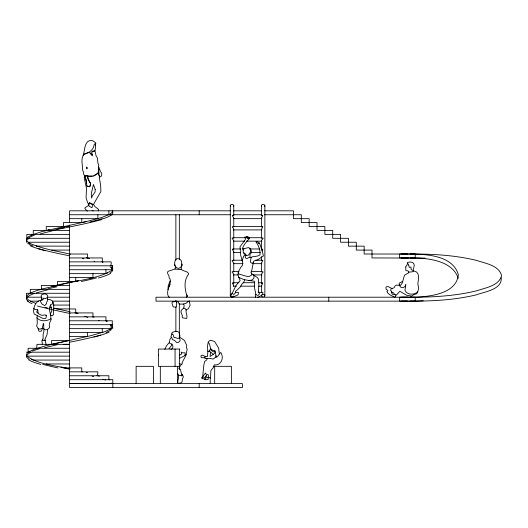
<?xml version="1.0" encoding="UTF-8"?>
<svg xmlns="http://www.w3.org/2000/svg" width="528" height="528" viewBox="0 0 528 528"><rect width="100%" height="100%" fill="white"/><g stroke="black" fill="none" stroke-linecap="round" stroke-linejoin="round"><path stroke-width="0.79" d="M108.893 214.744L108.893 210.817M233.759 283.285L233.746 274.23L232.03 271.946L233.158 271.465L238.986 271.465M261.406 226.981L261.406 218.123C262.244 216.361 263.98 214.342 261.413 215.615M261.406 238.234L261.406 229.376C262.126 227.608 264.066 225.779 261.433 226.769M261.69 251.011C263.307 250.325 262.852 248.021 261.406 249.447L261.419 240.471L263.135 238.187L261.499 237.897M261.406 271.993L261.406 263.142C262.066 261.287 264.231 259.637 261.446 260.502M261.406 283.285L261.419 274.23L263.135 271.946L261.512 271.63M261.406 292.604L261.406 285.648C262.442 283.859 263.71 281.728 261.406 283.206M181.124 266.805L178.794 268.455C175.085 268.29 173.923 263.809 175.065 260.845A3.056 3.056 0 0 1 177.21 258.694L179.375 258.859C183.559 261.155 180.886 265.676 181.19 269.201C183.124 271.544 186.991 270.772 188.516 273.398L188.575 274.204C183.467 280.764 184.846 288.875 186.912 296.122L186.285 297.29M233.759 226.981L233.759 218.123C233.086 216.83 231.086 214.084 233.759 215.688M261.908 226.453L233.251 226.453C230.432 226.69 234.887 228.571 233.501 229.852M240.623 248.959L233.191 248.959L233.759 249.447L233.752 240.511L232.03 238.187L233.224 237.706L261.908 237.706M233.251 248.959C230.439 249.17 234.934 251.176 233.501 252.358M233.759 271.993L233.752 263.017L232.03 260.693L233.191 260.212L242.26 260.212M233.759 274.428L233.501 274.864M394.7 294.446L393.195 294.802L391.948 293.746L391.459 291.086L390.614 290.651L390.925 289.014L394.185 287.661L394.911 286.09L396.304 285.133L399.128 285.344L399.221 283.166L402.712 281.411L404.422 275.279L408.626 272.831L408.791 272.125L408.019 270.851L406.006 270.673L405.676 269.927L405.953 267.887L405.339 267.049L406.52 265.881L407.543 263.518L407.279 262.838L407.583 262.376L410.428 262L412.738 262.528C416.183 264.957 412.421 268.897 413.358 271.088L414.632 271.168C420.288 272.527 418.282 279.781 417.826 283.972L418.73 288.242L417.496 292.611L416.777 293.726L413.747 294.703L411.602 296.056L406.474 295.178L399.854 291.265L396.416 295.053L394.7 294.446L393.261 292.618L392.515 292.882L391.809 291.971M41.758 298.412L41.408 298.544L41.633 299.957L40.187 301.092L42.095 304.141L44.755 305.606L46.596 303.587L46.675 302.042L47.461 300.901L47.692 295.819L46.959 294.73L45.065 293.832L42.082 294.439L41.441 295.172L41.059 296.3L42.695 300.234L43.666 298.089L45.54 298.584L47.388 297.515L47.606 298.168M169.627 297.436L168.425 296.505C165.429 290.459 171.692 285.087 170.029 278.857L169.184 277.913L168.874 275.583L167.798 273.953L167.561 272.62L168.01 271.326L175.091 268.996L180.081 269.656L181.19 269.201M179.593 358.248L184.483 355.813L185.011 355.232L185.123 352.856L182.299 352.823L181.196 352.044L181.52 354.156L179.223 355.258M86.526 183.454L86.117 179.566L84.559 175.89L84.229 177.929L86.526 188.324L86.071 197.65L87.707 203.009L88.598 203.656L89.753 202.805L90.288 203.584L93.106 204.402M243.21 250.107L242.735 247.619C244.325 243.85 247.203 241.23 249.592 238.154L249.13 237.844L248.101 238.887L248.569 237.032L248.134 236.96L247.441 238.227L247.546 236.544L246.972 236.854L246.589 236.432L246.028 237.917L244.985 236.597L245.368 239.587L240.035 246.701L240.709 255.42L242.702 262.093L242.246 265.782L241.289 266.587C239.567 269.735 236.564 273.405 238.702 277.174C243.157 280.117 249.077 280.487 254.278 281.2L254.701 281.761L254.443 287.364L255.895 294.492L257.618 295.495L258.832 294.862L259.466 293.581L258.245 292.037L258.911 285.252L258.298 278.744L257.044 277.332L252.496 274.303L250.952 272.507L251.942 269.716L253.565 261.202L257.816 259.769L263.373 255.935L262.304 250.939L259.347 242.735L258.885 242.774L258.812 243.56L257.756 242.009L257.195 242.207L256.826 241.547L256.575 241.996L255.955 241.85C258.799 245.612 260.363 250.213 260.007 254.938L257.459 256.08L252.166 256.806L251.097 257.671L248.919 257.532L247.038 258.482L245.962 258.271L245.157 257.024L245.639 255.526L248.332 255.235L250.615 251.962L250.094 248.378L248.371 247.579L243.817 248.794L243.21 250.107L243.217 252.371L245.639 255.526M233.759 218.163L233.501 218.599M233.759 240.669L233.501 241.105M233.752 263.215L233.501 263.611M41.263 300.062C36.861 300.623 34.729 304.425 33.838 308.352L33.587 311.692L34.254 314.061L42.973 318.443L45.573 318.41L45.989 317.981L46.372 316.028L45.896 315.757L46.484 315.322L44.722 314.932L41.831 315.374L38.894 313.936L36.623 312.035L37.712 309.778L38.174 312.952M112.801 210.817L112.068 212.507L109.897 214.196L101.6 217.569L87.575 221.285L41.375 231.746L31.502 235.112L28.413 236.808L26.842 238.306L26.842 234.379L69.597 234.379M208.177 342.388L209.068 340.989L210.797 340.256L214.652 341.537L218.599 348.071L219.351 354.011C215.147 360.829 216.289 354.413 214.949 350.849L212.434 350.183L210.745 348.751L209.207 343.378L208.177 342.388L207.504 346.084L207.847 352.123L207.379 356.611L205.148 356.433L202.29 355.133L201.109 355.562L200.99 356.314L201.241 357.614L204.93 357.799L204.956 358.512L210.025 358.472L213.101 359.033L216.044 356.961M167.93 289.628L168.32 285.536L170.108 280.975M210.494 352.592L210.778 352.169L213.253 354.361L210.085 356.519L210.494 352.592L209.576 350.618L210.474 348.869L211.464 350.506L213.332 351.8L214.163 351.727L214.949 350.849M177.58 373.626L178.616 374.636L178.616 375.514L181.196 375.514L181.401 375.969L182.305 375.322L181.625 374.306L180.358 369.316L178.794 368.419L181.401 364.247L182.219 363.99L182.186 362.465L185.863 355.615L187.189 349.127L186.437 347.78L186.76 345.431L184.404 340.441L179.632 337.062L179.956 336.039L179.098 332.402L177.863 331.65L175.613 331.274L172.874 332.132L171.844 332.858L171.917 334L170.914 336.607L171.673 337.293L172.392 339.616L174.577 340.369L176.768 342.665L177.923 342.58L179.56 341.557L180.14 340.421L179.896 338.877L179.144 338.158L177.289 338.349L175.131 337.465L174.161 337.788L173.052 334.633L171.917 334M42.365 344.632L41.917 340.586L43.111 338.758L43.138 334.013L43.91 331.61L43.685 323.756L43.27 323.591L41.983 330.007L41.342 331.023L39.772 331.419L38.676 330.865L38.135 328.528L36.623 325.934C38.168 322.516 36.412 319.051 37.27 315.605M91.879 152.038L92.083 155.885L90.532 153.061M98.551 170.663L98.426 172.979L93.72 175.93M189.11 300.722L190.139 305.118L188.252 308.821L186.397 309.606C185.011 312.371 188.027 315.506 186.628 318.457L182.543 317.843L182.107 317.057L182.437 315.863L181.058 312.404L181.038 311.091L181.645 310.022L183.902 307.732L184.133 304.953L183.15 304.062L179.289 304.128L177.85 301.349M175.091 268.996L175.507 266.528M47.5 299.191L48.239 299.607L49.777 299.416L51.995 300.63L52.688 301.673L52.615 303.857L50.945 304.478C47.5 308.708 51.256 313.619 50.807 318.206L51.249 319.453L49.744 322.535L49.262 324.964L49.553 327.631L47.593 329.492L47.084 334.521L44.873 339.497L46.075 344.381M413.358 271.088L412.117 271.861L408.791 272.125M98.347 167.132L98.835 165.053C96.631 162.347 98.802 158.44 96.136 156.004L94.868 150.526M207.227 358.321L206.851 359.786L204.646 361.548L203.874 364.749L202.785 375.54L203.346 375.692L205.544 372.973L205.517 373.804L208.342 374.84L208.283 379.177L207.57 379.639L205.399 379.672L204.613 379.388L205.234 378.312L205.636 379.196L205.148 379.579M171.329 337.333L169.976 339.24L169.363 342.368L169.732 343.352L171.871 344.078L171.481 345.583L169 348.605M402.712 281.411L401.881 283.82L399.769 285.859C401.155 289.232 405.379 287.595 405.834 284.559L404.95 290.242C406.837 295.126 414.19 295.218 417.556 291.898M98.96 169.422L98.551 170.65M242.088 260.938L243.474 256.687L244.055 255.724L245.507 255.235M169.475 285.978L170.049 284.321M83.206 155.272C80.731 159.878 82.724 164.875 82.553 169.627L83.576 172.861L83.457 173.923L84.724 175.844L86.031 176.009L87.747 175.435L88.361 176.134L92.209 176.213M93.476 204.402L100.881 191.512L100.676 185.704L99.244 177.157L99.535 176.623M98.182 210.943L98.67 209.517L95.033 206.653L93.515 204.362L93.106 204.362L91.879 207.676L89.021 206.158L88.816 203.584L89.918 202.765L90.453 203.498M42.781 339.154L42.438 340.619L45.144 340.461L45.137 339.966M205.148 356.433L204.93 357.799M88.895 204.197L88.486 205.504L84.968 207.834L84.889 208.494L87.259 211.193M179.144 338.158L179.632 337.062M164.809 349.404L166.571 345.708L169.363 342.368M202.462 378.741L202.772 378.088L201.934 377.428L201.887 378.55L204.593 378.985M50.351 314.2L51.843 310.9L50.596 305.019M235.607 292.439L234.432 294.07L233.396 294.32L232.129 293.462L231.125 293.898L231.04 296.465L231.653 296.987L232.954 296.987L237.481 295.185L238.319 294.188L238.392 292.373L235.607 292.439L235.389 291.621L240.227 287.08L241.791 284.216L243.335 282.751L244.649 280.315L244.576 279.543M232.129 293.462L236.082 285.404L240.141 280.5L238.702 277.174M95.522 145.121L95.812 142.916L92.987 140.831C84.229 138.633 85.12 149.939 83.167 155.311L83.945 154.249C89.199 153.034 93.76 149.734 94.294 144.104L95.357 143.939C95.251 146.137 95.938 148.051 95.113 149.747L94.703 150.85L92.288 151.298L91.839 152.038M251.183 257.605L250.331 261.34L250.78 262.687L252.278 263.281L253.447 262.475M112.358 265.795C110.312 272.897 114.121 269.32 112.16 266.845M201.934 377.428L203.346 375.692M188.186 301.448L186.252 303.217L183.15 304.062M186.166 354.354L185.011 355.232M395.894 295.007L395.406 296.828L394.693 297.125C392.007 295.99 388.153 294.472 386.872 291.568L387.941 290.618L386.1 289.179L385.856 287.522L386.588 286.638L388.509 286.737L392.231 288.671M27.232 237.811C24.915 240.233 28.215 242.583 30.327 243.56C43.052 249.091 56.965 251.051 70.396 254.186M213.206 354.618L215.272 352.295L215.068 351.866M168.188 286.968L169.759 285.16M111.969 270.217C98.736 278.777 77.081 280.335 60.647 284.731C54.404 286.796 7.517 293.555 35.548 303.29M97.858 173.349L98.551 170.201L98.875 174.907M178.642 375.309L178.279 375.599C179.461 378.127 177.032 380.78 177.969 383.321L180.246 383.117L182.002 382.054L182.417 379.084L183.348 376.88L182.371 374.273L181.889 374.286M111.052 324.707L111.052 328.634L104.92 331.643L90.889 335.689L67.287 340.903M97.324 173.639L93.925 175.93L89.232 176.293M42.174 328.37L39.745 329.228L38.135 328.528M92.083 210.494L93.152 210.943M255.895 294.492L255.275 294.862L255.552 297.37M64.984 341.392L45.599 345.814L33.389 349.529L27.337 352.902L26.413 354.592L27.067 356.426M109.514 329.617C114.451 328.02 111.573 323.796 112.358 320.78L69.597 320.78M257.327 297.647L262.053 295.132L263.01 292.888L262.522 292.215L260.146 292.677L258.245 292.037M29.687 351.212L28.109 352.229L28.149 348.269L69.597 348.269M174.695 264.231L174.306 264.442L174.768 265.927L175.111 265.848M233.501 286.117C234.808 284.671 230.472 283.001 233.224 282.718L238.986 282.718M51.011 318.787C46.596 321.229 40.603 321.961 36.887 317.856M107.699 272.917L105.943 273.649L69.597 273.649M31.495 235.118L33.257 234.379L33.257 230.452L69.597 230.452M209.576 350.618L209.596 351.133L208.56 351.569L207.801 351.034M83.906 154.288L88.242 152.526L90.532 153.1L91.271 154.612M47.593 329.492L45.197 329.881L43.685 328.634M36.208 348.513L36.67 348.361M102.947 332.33L102.577 332.449M36.716 348.341L36.953 344.342L69.597 344.342L63.888 344.342M102.439 332.495L69.597 332.561M97.832 218.684L97.891 214.744M41.527 289.298L41.309 285.43L69.597 285.43M41.587 289.285L42.194 289.113M92.954 273.649L92.954 277.576L92.222 277.761M92.037 277.807L90.724 278.131M48.477 229.898L46.246 230.452L46.246 226.525L69.597 226.525M48.662 229.852L49.236 229.713M90.532 278.177L89.965 278.315M52.18 344.216L57.611 342.989M86.13 221.615L85.595 221.74M53.071 286.414L53.876 286.229M85.325 221.8L83.972 222.103M54.14 286.169L55.229 285.925M83.701 222.169L82.876 222.354M55.499 285.859L56.602 285.615M82.322 222.473L63.452 222.598L63.452 226.525M56.879 285.556L57.427 285.43L57.427 281.503L75.748 281.503L75.748 277.576M58.172 342.87L60.984 342.256M61.169 227.014L61.736 226.895M77.603 281.107L78.025 281.015M62.449 226.736L63.169 226.585M76.177 281.411L76.89 281.259M61.552 342.131L62.119 342.005M62.687 341.887L63.835 341.642M64.838 341.431L66.422 341.088M66.132 341.147L68.006 340.751M248.932 280.526L252.074 280.018L253.856 278.302L254.074 275.477M181.414 265.723L182.153 265.637L182.239 264.211L181.863 264.211M50.833 315.473L52.444 315.764L53.625 314.233C53.077 310.418 54.344 306.649 53.493 302.881L52.688 301.673M423.265 300.775L415.193 301.138L155.998 301.138L155.998 297.211L415.193 297.211C435.838 297.106 456.641 295.68 476.751 290.77C485.423 287.747 498.894 285.985 501.593 275.616C498.894 265.247 485.423 263.485 476.751 260.456C456.641 255.545 435.838 254.126 415.193 254.014L364.142 254.014L364.142 246.16L348.434 246.16L348.434 238.306L332.719 238.306L332.719 230.452L317.011 230.452L317.011 222.598L301.303 222.598L301.303 214.744L264.64 214.744M37.712 309.778L34.901 309.533L33.838 308.352M170.96 349.199L171.607 349.173A3.241 3.241 0 0 0 172.544 345.088L171.871 344.078M400.429 301.138L408.553 301.112M92.261 151.298L94.05 151.298L94.862 150.506M230.34 210.817L69.597 210.817L69.597 222.598M233.369 210.817L261.485 210.817M264.64 210.817L293.449 210.817L293.449 218.671L309.157 218.671L309.157 226.525L324.865 226.525L324.865 234.379L340.58 234.379L340.58 242.233L356.288 242.233L356.288 250.087L371.996 250.087L371.996 257.941L425.04 258.086M69.597 214.744L230.34 214.744M233.369 214.744L261.485 214.744M69.597 218.671L97.891 218.671M233.251 218.651L261.908 218.651M233.251 229.904L261.908 229.904M26.413 238.306L69.597 238.306M233.251 241.157L244.715 241.157M246.352 241.157L261.908 241.157M69.597 242.233L28.149 242.233L29.693 243.217M69.597 246.16L36.716 246.081M242.26 248.959L243.896 248.959M249.625 248.959L259.453 248.959M51.652 250.087L69.597 250.087M233.251 252.41L240.623 252.41M251.262 252.41L260.271 252.41M69.597 254.014L87.542 254.014L87.542 257.941M69.597 257.941L102.247 257.941L102.439 261.928M255.361 260.212L261.908 260.212M69.597 261.868L111.052 261.868C111.738 263.492 110.246 265.861 111.091 265.828M233.251 263.663L243.078 263.663M252.905 263.663L261.908 263.663M69.597 265.795L112.787 265.795M69.597 269.722L112.358 269.722M251.262 271.465L261.908 271.465M233.251 274.916L238.168 274.916M252.905 274.916L261.908 274.916M69.597 277.576L92.954 277.576M243.078 282.718L254.542 282.718M258.634 282.718L261.908 282.718M233.251 286.169L236.524 286.169M240.623 286.169L254.542 286.169M258.634 286.169L261.908 286.169M69.597 289.357L30.307 289.357L30.307 293.284M69.597 293.284L26.4 293.284L26.4 297.211L41.884 297.211M47.593 297.211L69.597 297.211M30.307 301.138L38.491 301.138M52.411 301.138L69.597 301.138M401.247 301.138L407.418 301.132M53.434 305.065L69.597 305.065M69.597 312.919L92.954 312.919L92.954 316.846L92.222 316.668M69.597 316.846L105.943 316.846L105.943 320.78L107.177 321.281M69.597 324.707L112.787 324.707M69.597 328.634L111.052 328.634M69.597 336.488L87.542 336.488L87.542 332.561M69.597 340.415L51.652 340.415L51.652 344.342M26.413 352.196L69.597 352.196M69.597 356.123L26.842 356.123C38.861 364.855 55.097 365.112 69.069 369.105M69.597 360.05L33.257 360.05L31.502 359.311M69.597 363.977L46.246 363.977L47.164 364.208M213.2 366.333L231.376 366.333L231.376 383.612M63.452 367.904L81.767 367.904L81.767 371.831L82.322 371.956M69.597 371.831L97.891 371.831L97.614 375.679M69.597 375.758L108.893 375.758L108.893 379.685M69.597 379.685L112.801 379.685L112.801 387.539M400.429 254.014L408.553 254.047M400.429 257.941L408.553 257.948L401.247 257.941M407.418 254.041L401.247 254.014M233.224 226.453L233.726 226.769M233.224 237.706L233.666 237.897M233.224 260.212L233.739 260.561M233.224 271.465L233.666 271.656M233.224 282.718L233.759 283.246M243.863 253.117L244.477 253.13L245.923 254.582L245.956 255.499M181.401 364.247L179.084 363.541M93.106 204.362L91.146 203.907M412.738 270.382L411.114 269.485L410.969 267.049L409.141 267.32L408.956 265.729L408.362 265.386L408.606 264.455L407.543 263.518M89.225 176.299C85.635 174.689 88.955 181.606 90.248 182.721L90.532 183.863L89.76 186.721L87.463 186.239L86.44 185.46M183.579 308.114L185.387 308.794L186.054 310.134M70.138 311.731L54.556 308.352M74.897 312.741L77.174 313.229M62.878 367.778L62.027 367.594M76.468 313.078L78.032 313.414M56.872 308.873L75.748 308.992L75.748 312.919M56.602 308.814L55.499 308.563M55.229 308.504L53.605 308.134M86.882 257.789L87.219 257.862M86.625 257.73L89.503 258.403M50.18 307.342L51.619 307.679M49.236 364.709L48.662 364.577M48.477 364.531L47.348 364.254M92.717 316.793L94.043 317.13M97.007 375.514L99.389 376.187M101.963 261.782L103 262.119L102.577 261.974M36.67 246.068L36.254 245.929M106.102 320.839L106.927 321.176M108.649 379.566L109.303 379.903M261.591 218.559L261.406 218.163M261.591 229.812L261.406 229.376M261.591 241.065L261.406 240.669M261.591 263.571L261.406 263.215M261.591 274.824L261.406 274.428M261.591 286.077L261.406 285.648M186.437 294.617L187.341 295.337L187.453 296.624M202.719 376.431L204.191 377.665L205.828 376.589L206.474 375.071L205.696 377.791L207.484 377.764L208.21 377.144L210.481 378.055L210.883 370.577L213.464 367.382L214.203 364.868C221.113 365.983 224.433 357.654 220.757 352.48L219.351 354.011M238.187 272.864L239.006 274.012L245.89 276.137L248.978 276.593L251.592 275.015L251.275 273.035M158.321 355.087L158.578 355.456M250.094 248.378L251.394 250.919L251.209 253.09L250.034 254.14L249.922 256.483L250.391 257.539M99.244 176.095L99.983 176.992L101.574 175.969L101.825 173.435L100.353 171.303L98.551 166.313M215.272 352.295L215.497 352.744M85.503 178.385L86.526 182.186L86.731 185.909L89.839 186.806L90.611 183.949L88.037 178.629L87.628 175.481L85.952 176.048L84.638 175.89L84.929 177.362M99.205 175.639L98.716 174.253M501.263 277.728C502.227 289.753 484.235 291.812 475.959 294.941C454.278 300.069 431.884 301.277 409.675 301.132L415.193 301.138L415.193 297.211C430.234 296.505 456.542 293.806 458.344 274.606C452.701 255.281 426.274 254.173 409.675 254.021L415.193 254.014L415.193 257.941C430.663 258.515 452.522 261.373 458.278 278.289M399.769 285.859L399.478 284.691M98.551 167.99L98.921 173.514M99.125 175.6L99.33 176.134M92.169 154.202L92.374 155.186M98.426 167.092L98.465 168.036M112.768 383.275L112.801 383.612L69.597 383.612L242.398 383.612L242.398 387.539L69.597 387.539L69.597 282.289M233.759 229.337L233.759 238.234M233.759 251.849L233.759 260.74M216.031 355.72L216.058 357.172M399.643 254.014L399.643 257.941M399.643 297.211L399.643 301.138M328.792 297.211L328.792 301.138M264.858 205.669L264.858 295.7M261.406 205.669L261.406 215.728M261.406 256.714L261.406 260.74M233.759 205.669L233.759 215.728M230.3 205.669L230.3 295.7A1.729 1.241 0 0 0 231.554 296.894M214.685 366.333L214.685 383.612M210.217 377.85L210.217 383.612M199.195 210.817L199.195 214.744M199.195 383.612L199.195 387.539M179.329 214.744L179.329 259.228M179.329 303.706L179.329 337.484M179.329 366.313L179.329 369.607M177.599 366.333L177.599 383.612M175.87 214.744L175.87 260.047M175.87 307.006L175.87 331.716M175.065 349.054L175.065 366.333M160.321 366.333L160.321 383.612M153.404 383.612L153.404 366.333L136.125 366.333L136.125 383.612M105.943 269.722L105.943 273.649M102.247 328.634L102.247 332.561M81.767 218.671L81.767 222.598M69.597 224.954L69.597 281.503M230.558 206.323A1.729 1.241 0 0 1 230.967 204.692A1.729 1.241 0 0 1 233.264 204.805A1.729 1.241 0 0 1 233.363 206.461M233.726 295.924A1.729 1.241 0 0 1 233.633 296.155M233.369 296.479A1.729 1.241 0 0 1 232.505 296.894M230.3 295.7A1.729 1.241 0 0 1 231.554 294.505M261.624 206.276A1.729 1.241 0 0 1 262.112 204.666A1.729 1.241 0 0 1 264.396 204.824A1.729 1.241 0 0 1 264.462 206.468M262.185 294.657A1.729 1.241 0 0 1 264.667 295.126A1.729 1.241 0 0 1 263.769 296.855M262.66 296.894A1.729 1.241 0 0 1 261.789 294.914M111.771 214.619A45.164 8.488 -5.1 0 1 102.28 218.995M112.022 210.857A45.091 9.359 -0.2 0 1 111.56 214.87M101.739 219.622A45.184 2.534 -11.5 0 1 52.972 230.188M40.108 234.023A45.19 5.181 -10 0 1 52.219 230.927M26.539 242.299A45.177 9.299 -1.5 0 1 28.961 238.405M45.296 250.655A45.157 6.976 8.1 0 1 30.103 245.711M69.241 255.757A45.131 3.782 11 0 1 38.465 248.675M82.223 258.416A45.164 3.98 10.9 0 1 83.992 258.812M94.169 261.241A45.164 3.98 10.9 0 1 94.657 261.373M110.081 266.904A45.184 9.029 3.3 0 1 112.708 269.742M51.691 286.288A45.177 1.195 -11.9 0 1 78.349 280.592M110.563 273.412A45.19 7.821 -6.7 0 1 98.399 278.012M36.28 293.033A45.157 6.263 -9 0 1 47.678 289.832M27.41 297.172A45.131 8.573 -4.9 0 1 34.307 293.476M28.175 301.244A45.124 9.359 0.8 0 1 26.822 297.231M31.97 303.62A45.164 8.488 5.1 0 1 27.43 301.019M86.229 316.589A45.184 2.534 11.5 0 1 84.77 316.325M70.224 313.513A45.184 2.534 11.5 0 1 37.462 306.022M110.24 324.806A45.177 9.299 1.5 0 1 112.662 328.7M86.981 317.321A45.19 5.181 10 0 1 87.767 317.506M98.729 320.318A45.19 5.181 10 0 1 99.092 320.423M109.098 332.112A45.164 6.976 -8.1 0 1 93.905 337.055M100.736 335.075A45.131 3.782 -11 0 1 69.96 342.151M44.543 347.767A45.164 3.98 -10.9 0 1 56.978 344.817M26.486 356.136A45.184 9.029 -3.3 0 1 30.987 352.315M40.795 364.406A45.19 7.821 6.7 0 1 28.637 359.806M60.852 366.993A45.177 1.195 11.9 0 1 70.184 368.933M86.11 372.372A45.177 1.195 11.9 0 1 87.509 372.682M92.096 376.141A45.157 6.237 9 0 1 93.647 376.523M102.94 379.21A45.157 6.237 9 0 1 103.607 379.427M104.907 379.876A45.104 8.567 4.9 0 1 105.488 380.087M111.25 383.071A45.104 8.567 4.9 0 1 111.791 383.566M102.029 218.678A45.17 5.808 -9.5 0 1 90.017 221.912M56.595 229.244A45.17 2.006 -11.7 0 1 64.541 227.515M28.809 237.765A45.164 8.356 -5.5 0 1 34.261 235.211M33.172 246.028A45.157 8.593 4.9 0 1 27.7 243.151M112.781 270.191A45.17 9.161 -2.6 0 1 109.923 272.989M96.518 277.893A45.164 4.257 -10.7 0 1 81.332 281.503M48.002 288.836A45.157 3.755 -11 0 1 57.116 286.724M47.454 307.897A45.17 5.808 9.5 0 1 44.972 307.276M111.5 329.551A45.164 8.593 -4.9 0 1 106.029 332.429M32.459 351.12A45.17 7.366 -7.5 0 1 39.666 348.645M29.278 359.39A45.17 9.161 2.6 0 1 26.42 356.585M57.869 367.904A45.164 4.257 10.7 0 1 42.682 364.294M86.81 167.132L86.731 168.894L87.298 168.234L86.81 167.132M95.238 189.592L95.073 192.007L92.492 195.565L91.555 198.059L91.271 193.723L93.476 184.477L95.238 189.592M176.781 302.854L176.345 307.085L173.217 306.966L172.009 303.534L172.168 302.227L172.913 301.402L173.072 301.884L175.045 301.6L175.93 300.485L176.781 302.854M413.589 257.954L409.675 257.974L415.193 257.941L413.589 257.954M404.092 297.198L400.429 297.211L408.553 297.205L404.092 297.198M410.744 297.205L409.675 297.205L415.193 297.211L410.744 297.205M179.54 349.054L158.374 349.054L158.374 366.333L179.54 366.333L179.54 349.054"/></g></svg>
